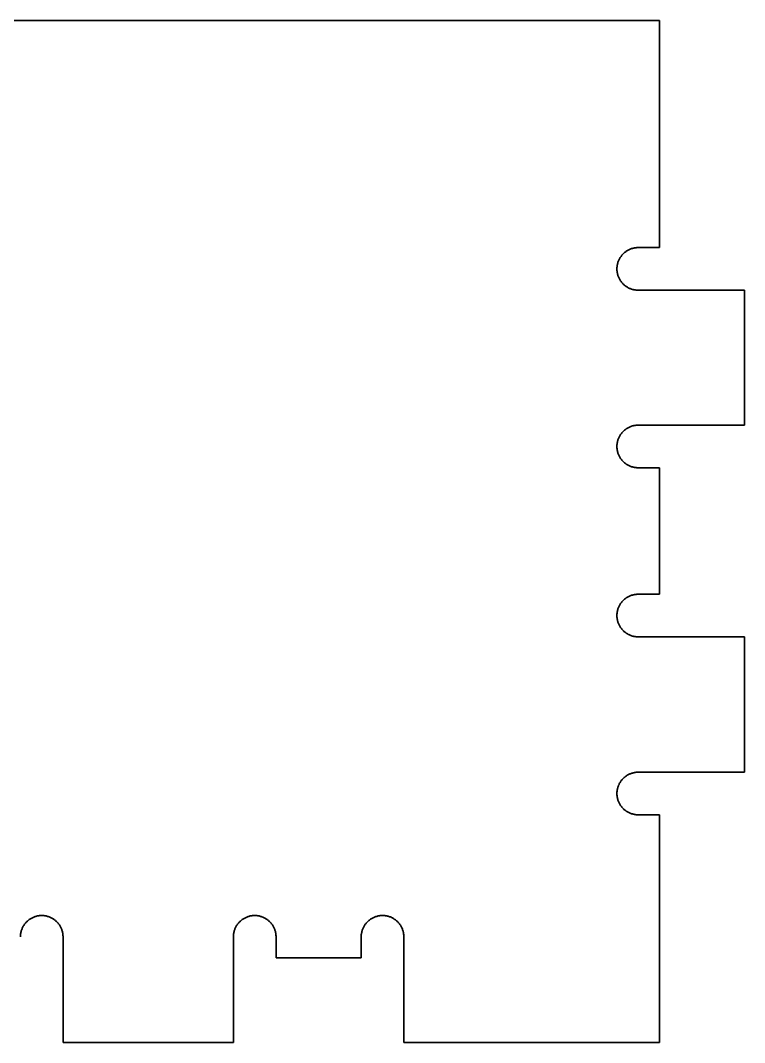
# Model space of a CAD drawing. Header units: millimetres. Extents: x -39.9 to 52, y -17.1 to 47.
# Drawn here: x -13.77 to 3.23, y -17.07 to 6.93 of the extents above; entities that cross this region are included whole.
import ezdxf

# ---------------------------------------------------------------- set-up
doc = ezdxf.new("R2010")
doc.units = ezdxf.units.MM
doc.layers.add('Outline', color=7, linetype='Continuous', true_color=0xffffff)

msp = doc.modelspace()

# ---------------------------------------------------------------- linework, layer by layer
at = {"layer": 'Outline', "color": 18, "lineweight": 35, "true_color": 0x000000}
for p, q in [((1.232, 6.929), (-30.768, 6.929)), ((1.232, 1.595), (1.232, 6.929)), ((0.364, 1.429), (0.376, 1.442)), ((0.376, 1.442), (0.388, 1.454)), ((0.388, 1.454), (0.401, 1.466)), ((0.401, 1.466), (0.414, 1.478)), ((0.414, 1.478), (0.427, 1.489)), ((0.427, 1.489), (0.441, 1.499)), ((0.441, 1.499), (0.456, 1.509)), ((0.456, 1.509), (0.47, 1.519)), ((0.47, 1.519), (0.485, 1.528)), ((0.485, 1.528), (0.5, 1.536)), ((0.5, 1.536), (0.516, 1.544)), ((0.516, 1.544), (0.532, 1.552)), ((0.532, 1.552), (0.548, 1.558)), ((0.548, 1.558), (0.564, 1.565)), ((0.564, 1.565), (0.581, 1.57)), ((0.581, 1.57), (0.597, 1.575)), ((0.597, 1.575), (0.614, 1.58)), ((0.614, 1.58), (0.631, 1.584)), ((0.631, 1.584), (0.648, 1.587)), ((0.648, 1.587), (0.665, 1.59)), ((0.665, 1.59), (0.683, 1.592)), ((0.683, 1.592), (0.7, 1.594)), ((0.7, 1.594), (0.718, 1.595)), ((0.718, 1.595), (0.735, 1.595)), ((0.735, 1.595), (0.736, 1.595)), ((0.736, 1.595), (1.232, 1.595)), ((0.246, 1.199), (0.25, 1.216)), ((0.25, 1.216), (0.255, 1.233)), ((0.255, 1.233), (0.26, 1.249)), ((0.26, 1.249), (0.265, 1.266)), ((0.265, 1.266), (0.272, 1.282)), ((0.272, 1.282), (0.278, 1.298)), ((0.278, 1.298), (0.286, 1.314)), ((0.286, 1.314), (0.294, 1.33)), ((0.294, 1.33), (0.302, 1.345)), ((0.302, 1.345), (0.311, 1.36)), ((0.311, 1.36), (0.321, 1.374)), ((0.321, 1.374), (0.331, 1.389)), ((0.331, 1.389), (0.341, 1.403)), ((0.341, 1.403), (0.352, 1.416)), ((0.352, 1.416), (0.364, 1.429)), ((0.235, 1.112), (0.236, 1.13)), ((0.235, 1.095), (0.235, 1.112)), ((0.235, 1.078), (0.235, 1.095)), ((0.236, 1.06), (0.235, 1.078)), ((0.236, 1.13), (0.238, 1.147)), ((0.238, 1.043), (0.236, 1.06)), ((0.238, 1.147), (0.24, 1.165)), ((0.24, 1.025), (0.238, 1.043)), ((0.24, 1.165), (0.243, 1.182)), ((0.243, 1.008), (0.24, 1.025)), ((0.243, 1.182), (0.246, 1.199)), ((0.246, 0.991), (0.243, 1.008)), ((0.25, 0.974), (0.246, 0.991)), ((0.255, 0.957), (0.25, 0.974)), ((0.26, 0.94), (0.255, 0.957)), ((0.265, 0.924), (0.26, 0.94)), ((0.272, 0.908), (0.265, 0.924)), ((0.278, 0.892), (0.272, 0.908)), ((0.286, 0.876), (0.278, 0.892)), ((0.294, 0.86), (0.286, 0.876)), ((0.302, 0.845), (0.294, 0.86)), ((0.311, 0.83), (0.302, 0.845)), ((0.321, 0.815), (0.311, 0.83)), ((0.331, 0.801), (0.321, 0.815)), ((0.341, 0.787), (0.331, 0.801)), ((0.352, 0.774), (0.341, 0.787)), ((0.364, 0.76), (0.352, 0.774)), ((0.375, 0.748), (0.364, 0.76)), ((0.388, 0.735), (0.375, 0.748)), ((0.401, 0.723), (0.388, 0.735)), ((0.414, 0.712), (0.401, 0.723)), ((0.427, 0.701), (0.414, 0.712)), ((0.441, 0.69), (0.427, 0.701)), ((0.455, 0.68), (0.441, 0.69)), ((0.47, 0.671), (0.455, 0.68)), ((0.485, 0.662), (0.47, 0.671)), ((0.5, 0.653), (0.485, 0.662)), ((0.516, 0.645), (0.5, 0.653)), ((0.532, 0.638), (0.516, 0.645)), ((0.548, 0.631), (0.532, 0.638)), ((0.564, 0.625), (0.548, 0.631)), ((0.581, 0.619), (0.564, 0.625)), ((0.597, 0.614), (0.581, 0.619)), ((0.614, 0.61), (0.597, 0.614)), ((0.631, 0.606), (0.614, 0.61)), ((0.648, 0.602), (0.631, 0.606)), ((0.665, 0.6), (0.648, 0.602)), ((0.683, 0.598), (0.665, 0.6)), ((0.7, 0.596), (0.683, 0.598)), ((0.718, 0.595), (0.7, 0.596)), ((0.735, 0.595), (0.718, 0.595)), ((1.235, 0.595), (0.735, 0.595)), ((3.231, 0.595), (1.235, 0.595)), ((1.235, 0.595), (1.235, 0.595)), ((3.231, -2.575), (3.231, 0.595)), ((0.485, -2.642), (0.5, -2.634)), ((0.5, -2.634), (0.516, -2.626)), ((0.516, -2.626), (0.532, -2.618)), ((0.532, -2.618), (0.548, -2.612)), ((0.548, -2.612), (0.564, -2.605)), ((0.564, -2.605), (0.581, -2.6)), ((0.581, -2.6), (0.597, -2.594)), ((0.597, -2.594), (0.614, -2.59)), ((0.614, -2.59), (0.631, -2.586)), ((0.631, -2.586), (0.648, -2.583)), ((0.648, -2.583), (0.665, -2.58)), ((0.665, -2.58), (0.683, -2.578)), ((0.683, -2.578), (0.7, -2.576)), ((0.7, -2.576), (0.718, -2.575)), ((0.718, -2.575), (0.735, -2.575)), ((0.735, -2.575), (1.232, -2.575)), ((1.232, -2.575), (3.231, -2.575)), ((0.272, -2.888), (0.278, -2.872)), ((0.278, -2.872), (0.286, -2.856)), ((0.286, -2.856), (0.294, -2.84)), ((0.294, -2.84), (0.302, -2.825)), ((0.302, -2.825), (0.311, -2.81)), ((0.311, -2.81), (0.321, -2.796)), ((0.321, -2.796), (0.331, -2.781)), ((0.331, -2.781), (0.341, -2.767)), ((0.341, -2.767), (0.352, -2.754)), ((0.352, -2.754), (0.364, -2.741)), ((0.364, -2.741), (0.375, -2.728)), ((0.375, -2.728), (0.388, -2.716)), ((0.388, -2.716), (0.401, -2.704)), ((0.401, -2.704), (0.414, -2.692)), ((0.414, -2.692), (0.427, -2.681)), ((0.427, -2.681), (0.441, -2.671)), ((0.441, -2.671), (0.455, -2.661)), ((0.455, -2.661), (0.47, -2.651)), ((0.47, -2.651), (0.485, -2.642)), ((0.235, -3.058), (0.236, -3.04)), ((0.235, -3.075), (0.235, -3.058)), ((0.235, -3.093), (0.235, -3.075)), ((0.236, -3.11), (0.235, -3.093)), ((0.236, -3.04), (0.238, -3.023)), ((0.238, -3.127), (0.236, -3.11)), ((0.238, -3.023), (0.24, -3.006)), ((0.24, -3.006), (0.243, -2.988)), ((0.243, -2.988), (0.246, -2.971)), ((0.246, -2.971), (0.25, -2.954)), ((0.25, -2.954), (0.255, -2.937)), ((0.255, -2.937), (0.26, -2.921)), ((0.26, -2.921), (0.265, -2.904)), ((0.265, -2.904), (0.272, -2.888)), ((0.24, -3.145), (0.238, -3.127)), ((0.243, -3.162), (0.24, -3.145)), ((0.246, -3.179), (0.243, -3.162)), ((0.25, -3.196), (0.246, -3.179)), ((0.255, -3.213), (0.25, -3.196)), ((0.26, -3.23), (0.255, -3.213)), ((0.265, -3.246), (0.26, -3.23)), ((0.272, -3.262), (0.265, -3.246)), ((0.278, -3.279), (0.272, -3.262)), ((0.286, -3.294), (0.278, -3.279)), ((0.294, -3.31), (0.286, -3.294)), ((0.302, -3.325), (0.294, -3.31)), ((0.311, -3.34), (0.302, -3.325)), ((0.321, -3.355), (0.311, -3.34)), ((0.331, -3.369), (0.321, -3.355)), ((0.341, -3.383), (0.331, -3.369)), ((0.352, -3.397), (0.341, -3.383)), ((0.364, -3.41), (0.352, -3.397)), ((0.375, -3.422), (0.364, -3.41)), ((0.388, -3.435), (0.375, -3.422)), ((0.401, -3.447), (0.388, -3.435)), ((0.414, -3.458), (0.401, -3.447)), ((0.427, -3.469), (0.414, -3.458)), ((0.441, -3.48), (0.427, -3.469)), ((0.456, -3.49), (0.441, -3.48)), ((0.47, -3.499), (0.456, -3.49)), ((0.485, -3.508), (0.47, -3.499)), ((0.5, -3.517), (0.485, -3.508)), ((0.516, -3.525), (0.5, -3.517)), ((0.532, -3.532), (0.516, -3.525)), ((0.548, -3.539), (0.532, -3.532)), ((0.564, -3.545), (0.548, -3.539)), ((0.581, -3.551), (0.564, -3.545)), ((0.597, -3.556), (0.581, -3.551)), ((0.614, -3.56), (0.597, -3.556)), ((0.631, -3.564), (0.614, -3.56)), ((0.648, -3.568), (0.631, -3.564)), ((0.665, -3.57), (0.648, -3.568)), ((0.683, -3.572), (0.665, -3.57)), ((0.7, -3.574), (0.683, -3.572)), ((0.718, -3.575), (0.7, -3.574)), ((0.735, -3.575), (0.718, -3.575)), ((1.232, -3.575), (0.735, -3.575)), ((1.232, -6.544), (1.232, -3.575)), ((0.352, -6.723), (0.364, -6.71)), ((0.364, -6.71), (0.375, -6.697)), ((0.375, -6.697), (0.388, -6.684)), ((0.388, -6.684), (0.401, -6.673)), ((0.401, -6.673), (0.414, -6.661)), ((0.414, -6.661), (0.427, -6.65)), ((0.427, -6.65), (0.441, -6.64)), ((0.441, -6.64), (0.455, -6.63)), ((0.455, -6.63), (0.47, -6.62)), ((0.47, -6.62), (0.485, -6.611)), ((0.485, -6.611), (0.5, -6.603)), ((0.5, -6.603), (0.516, -6.595)), ((0.516, -6.595), (0.532, -6.587)), ((0.532, -6.587), (0.548, -6.58)), ((0.548, -6.58), (0.564, -6.574)), ((0.564, -6.574), (0.581, -6.568)), ((0.581, -6.568), (0.597, -6.563)), ((0.597, -6.563), (0.614, -6.559)), ((0.614, -6.559), (0.631, -6.555)), ((0.631, -6.555), (0.648, -6.552)), ((0.648, -6.552), (0.665, -6.549)), ((0.665, -6.549), (0.683, -6.547)), ((0.683, -6.547), (0.7, -6.545)), ((0.7, -6.545), (0.718, -6.544)), ((0.718, -6.544), (0.735, -6.544)), ((0.735, -6.544), (0.736, -6.544)), ((0.736, -6.544), (1.232, -6.544)), ((0.24, -6.975), (0.243, -6.957)), ((0.243, -6.957), (0.246, -6.94)), ((0.246, -6.94), (0.25, -6.923)), ((0.25, -6.923), (0.255, -6.906)), ((0.255, -6.906), (0.26, -6.89)), ((0.26, -6.89), (0.265, -6.873)), ((0.265, -6.873), (0.272, -6.857)), ((0.272, -6.857), (0.278, -6.841)), ((0.278, -6.841), (0.286, -6.825)), ((0.286, -6.825), (0.294, -6.809)), ((0.294, -6.809), (0.302, -6.794)), ((0.302, -6.794), (0.311, -6.779)), ((0.311, -6.779), (0.321, -6.765)), ((0.321, -6.765), (0.331, -6.75)), ((0.331, -6.75), (0.341, -6.736)), ((0.341, -6.736), (0.352, -6.723)), ((0.235, -7.027), (0.236, -7.009)), ((0.235, -7.044), (0.235, -7.027)), ((0.235, -7.062), (0.235, -7.044)), ((0.236, -7.079), (0.235, -7.062)), ((0.236, -7.009), (0.238, -6.992)), ((0.238, -7.096), (0.236, -7.079)), ((0.238, -6.992), (0.24, -6.975)), ((0.24, -7.114), (0.238, -7.096)), ((0.243, -7.131), (0.24, -7.114)), ((0.246, -7.148), (0.243, -7.131)), ((0.25, -7.165), (0.246, -7.148)), ((0.255, -7.182), (0.25, -7.165)), ((0.26, -7.199), (0.255, -7.182)), ((0.265, -7.215), (0.26, -7.199)), ((0.272, -7.231), (0.265, -7.215)), ((0.278, -7.247), (0.272, -7.231)), ((0.286, -7.263), (0.278, -7.247)), ((0.294, -7.279), (0.286, -7.263)), ((0.302, -7.294), (0.294, -7.279)), ((0.311, -7.309), (0.302, -7.294)), ((0.321, -7.324), (0.311, -7.309)), ((0.331, -7.338), (0.321, -7.324)), ((0.341, -7.352), (0.331, -7.338)), ((0.352, -7.365), (0.341, -7.352)), ((0.364, -7.379), (0.352, -7.365)), ((0.375, -7.391), (0.364, -7.379)), ((0.388, -7.404), (0.375, -7.391)), ((0.401, -7.416), (0.388, -7.404)), ((0.414, -7.427), (0.401, -7.416)), ((0.427, -7.438), (0.414, -7.427)), ((0.441, -7.449), (0.427, -7.438)), ((0.456, -7.459), (0.441, -7.449)), ((0.47, -7.468), (0.456, -7.459)), ((0.485, -7.477), (0.47, -7.468)), ((0.5, -7.486), (0.485, -7.477)), ((0.516, -7.493), (0.5, -7.486)), ((0.532, -7.501), (0.516, -7.493)), ((0.548, -7.508), (0.532, -7.501)), ((0.564, -7.514), (0.548, -7.508)), ((0.581, -7.52), (0.564, -7.514)), ((0.597, -7.525), (0.581, -7.52)), ((0.614, -7.529), (0.597, -7.525)), ((0.631, -7.533), (0.614, -7.529)), ((0.648, -7.536), (0.631, -7.533)), ((0.665, -7.539), (0.648, -7.536)), ((0.683, -7.541), (0.665, -7.539)), ((0.7, -7.543), (0.683, -7.541)), ((0.718, -7.544), (0.7, -7.543)), ((0.735, -7.544), (0.718, -7.544)), ((1.235, -7.544), (0.735, -7.544)), ((3.231, -7.544), (1.235, -7.544)), ((3.231, -10.724), (3.231, -7.544)), ((0.461, -10.805), (0.475, -10.796)), ((0.475, -10.796), (0.49, -10.788)), ((0.49, -10.788), (0.505, -10.78)), ((0.505, -10.78), (0.52, -10.772)), ((0.52, -10.772), (0.536, -10.765)), ((0.536, -10.765), (0.552, -10.758)), ((0.552, -10.758), (0.568, -10.752)), ((0.568, -10.752), (0.584, -10.747)), ((0.584, -10.747), (0.6, -10.742)), ((0.6, -10.742), (0.617, -10.738)), ((0.617, -10.738), (0.633, -10.734)), ((0.633, -10.734), (0.65, -10.731)), ((0.65, -10.731), (0.667, -10.728)), ((0.667, -10.728), (0.684, -10.726)), ((0.684, -10.726), (0.701, -10.725)), ((0.701, -10.725), (0.718, -10.724)), ((0.718, -10.724), (0.735, -10.724)), ((0.735, -10.724), (1.235, -10.724)), ((1.235, -10.724), (3.231, -10.724)), ((0.27, -11.04), (0.276, -11.024)), ((0.276, -11.024), (0.284, -11.009)), ((0.284, -11.009), (0.291, -10.993)), ((0.291, -10.993), (0.299, -10.978)), ((0.299, -10.978), (0.308, -10.964)), ((0.308, -10.964), (0.317, -10.949)), ((0.317, -10.949), (0.327, -10.935)), ((0.327, -10.935), (0.337, -10.921)), ((0.337, -10.921), (0.347, -10.908)), ((0.347, -10.908), (0.358, -10.895)), ((0.358, -10.895), (0.37, -10.882)), ((0.37, -10.882), (0.382, -10.87)), ((0.382, -10.87), (0.394, -10.858)), ((0.394, -10.858), (0.406, -10.847)), ((0.406, -10.847), (0.42, -10.836)), ((0.42, -10.836), (0.433, -10.825)), ((0.433, -10.825), (0.447, -10.815)), ((0.447, -10.815), (0.461, -10.805)), ((0.235, -11.206), (0.236, -11.189)), ((0.235, -11.223), (0.235, -11.206)), ((0.235, -11.241), (0.235, -11.223)), ((0.236, -11.258), (0.235, -11.241)), ((0.236, -11.189), (0.238, -11.172)), ((0.238, -11.276), (0.236, -11.258)), ((0.238, -11.172), (0.24, -11.155)), ((0.24, -11.293), (0.238, -11.276)), ((0.24, -11.155), (0.242, -11.139)), ((0.242, -11.139), (0.246, -11.122)), ((0.246, -11.122), (0.249, -11.105)), ((0.249, -11.105), (0.254, -11.089)), ((0.254, -11.089), (0.259, -11.072)), ((0.259, -11.072), (0.264, -11.056)), ((0.264, -11.056), (0.27, -11.04)), ((0.243, -11.31), (0.24, -11.293)), ((0.246, -11.327), (0.243, -11.31)), ((0.25, -11.344), (0.246, -11.327)), ((0.255, -11.361), (0.25, -11.344)), ((0.26, -11.378), (0.255, -11.361)), ((0.265, -11.394), (0.26, -11.378)), ((0.272, -11.411), (0.265, -11.394)), ((0.278, -11.427), (0.272, -11.411)), ((0.286, -11.443), (0.278, -11.427)), ((0.294, -11.458), (0.286, -11.443)), ((0.302, -11.473), (0.294, -11.458)), ((0.311, -11.488), (0.302, -11.473)), ((0.321, -11.503), (0.311, -11.488)), ((0.331, -11.517), (0.321, -11.503)), ((0.341, -11.531), (0.331, -11.517)), ((0.352, -11.545), (0.341, -11.531)), ((0.364, -11.558), (0.352, -11.545)), ((0.375, -11.571), (0.364, -11.558)), ((0.388, -11.583), (0.375, -11.571)), ((0.401, -11.595), (0.388, -11.583)), ((0.414, -11.606), (0.401, -11.595)), ((0.427, -11.617), (0.414, -11.606)), ((0.441, -11.628), (0.427, -11.617)), ((0.456, -11.638), (0.441, -11.628)), ((0.47, -11.647), (0.456, -11.638)), ((0.485, -11.656), (0.47, -11.647)), ((0.5, -11.665), (0.485, -11.656)), ((0.516, -11.673), (0.5, -11.665)), ((0.532, -11.68), (0.516, -11.673)), ((0.548, -11.687), (0.532, -11.68)), ((0.564, -11.693), (0.548, -11.687)), ((0.581, -11.699), (0.564, -11.693)), ((0.597, -11.704), (0.581, -11.699)), ((0.614, -11.709), (0.597, -11.704)), ((0.631, -11.712), (0.614, -11.709)), ((0.648, -11.716), (0.631, -11.712)), ((0.665, -11.719), (0.648, -11.716)), ((0.683, -11.721), (0.665, -11.719)), ((0.7, -11.722), (0.683, -11.721)), ((0.718, -11.723), (0.7, -11.722)), ((0.735, -11.723), (0.718, -11.723)), ((1.232, -11.723), (0.735, -11.723)), ((1.232, -17.071), (1.232, -11.723)), ((-13.532, -14.164), (-13.517, -14.155)), ((-13.517, -14.155), (-13.502, -14.147)), ((-13.502, -14.147), (-13.487, -14.139)), ((-13.487, -14.139), (-13.471, -14.132)), ((-13.471, -14.132), (-13.455, -14.125)), ((-13.455, -14.125), (-13.438, -14.119)), ((-13.438, -14.119), (-13.422, -14.113)), ((-13.422, -14.113), (-13.405, -14.108)), ((-13.405, -14.108), (-13.388, -14.103)), ((-13.388, -14.103), (-13.371, -14.099)), ((-13.371, -14.099), (-13.354, -14.096)), ((-13.354, -14.096), (-13.337, -14.093)), ((-13.337, -14.093), (-13.32, -14.091)), ((-13.32, -14.091), (-13.302, -14.09)), ((-13.302, -14.09), (-13.285, -14.089)), ((-13.285, -14.089), (-13.267, -14.088)), ((-13.267, -14.088), (-13.25, -14.089)), ((-13.25, -14.089), (-13.233, -14.09)), ((-13.233, -14.09), (-13.215, -14.091)), ((-13.215, -14.091), (-13.198, -14.093)), ((-13.198, -14.093), (-13.181, -14.096)), ((-13.181, -14.096), (-13.163, -14.099)), ((-13.163, -14.099), (-13.146, -14.103)), ((-13.146, -14.103), (-13.13, -14.108)), ((-13.13, -14.108), (-13.113, -14.113)), ((-13.113, -14.113), (-13.096, -14.119)), ((-13.096, -14.119), (-13.08, -14.125)), ((-13.08, -14.125), (-13.064, -14.132)), ((-13.064, -14.132), (-13.048, -14.139)), ((-13.048, -14.139), (-13.033, -14.147)), ((-13.033, -14.147), (-13.017, -14.156)), ((-13.017, -14.156), (-13.002, -14.165)), ((-8.532, -14.164), (-8.517, -14.155)), ((-8.517, -14.155), (-8.502, -14.147)), ((-8.502, -14.147), (-8.487, -14.139)), ((-8.487, -14.139), (-8.471, -14.132)), ((-8.471, -14.132), (-8.455, -14.125)), ((-8.455, -14.125), (-8.438, -14.119)), ((-8.438, -14.119), (-8.422, -14.113)), ((-8.422, -14.113), (-8.405, -14.108)), ((-8.405, -14.108), (-8.388, -14.103)), ((-8.388, -14.103), (-8.371, -14.099)), ((-8.371, -14.099), (-8.354, -14.096)), ((-8.354, -14.096), (-8.337, -14.093)), ((-8.337, -14.093), (-8.32, -14.091)), ((-8.32, -14.091), (-8.302, -14.09)), ((-8.302, -14.09), (-8.285, -14.089)), ((-8.285, -14.089), (-8.267, -14.088)), ((-8.267, -14.088), (-8.25, -14.089)), ((-8.25, -14.089), (-8.233, -14.09)), ((-8.233, -14.09), (-8.215, -14.091)), ((-8.215, -14.091), (-8.198, -14.093)), ((-8.198, -14.093), (-8.181, -14.096)), ((-8.181, -14.096), (-8.164, -14.099)), ((-8.164, -14.099), (-8.147, -14.103)), ((-8.147, -14.103), (-8.13, -14.108)), ((-8.13, -14.108), (-8.113, -14.113)), ((-8.113, -14.113), (-8.097, -14.119)), ((-8.097, -14.119), (-8.08, -14.125)), ((-8.08, -14.125), (-8.064, -14.132)), ((-8.064, -14.132), (-8.048, -14.139)), ((-8.048, -14.139), (-8.033, -14.147)), ((-8.033, -14.147), (-8.018, -14.155)), ((-8.018, -14.155), (-8.003, -14.164)), ((-5.532, -14.164), (-5.517, -14.155)), ((-5.517, -14.155), (-5.502, -14.147)), ((-5.502, -14.147), (-5.487, -14.139)), ((-5.487, -14.139), (-5.471, -14.132)), ((-5.471, -14.132), (-5.455, -14.125)), ((-5.455, -14.125), (-5.438, -14.119)), ((-5.438, -14.119), (-5.422, -14.113)), ((-5.422, -14.113), (-5.405, -14.108)), ((-5.405, -14.108), (-5.388, -14.103)), ((-5.388, -14.103), (-5.371, -14.099)), ((-5.371, -14.099), (-5.354, -14.096)), ((-5.354, -14.096), (-5.337, -14.093)), ((-5.337, -14.093), (-5.32, -14.091)), ((-5.32, -14.091), (-5.302, -14.09)), ((-5.302, -14.09), (-5.285, -14.089)), ((-5.285, -14.089), (-5.267, -14.088)), ((-5.267, -14.088), (-5.25, -14.089)), ((-5.25, -14.089), (-5.233, -14.09)), ((-5.233, -14.09), (-5.216, -14.091)), ((-5.216, -14.091), (-5.199, -14.093)), ((-5.199, -14.093), (-5.182, -14.096)), ((-5.182, -14.096), (-5.166, -14.099)), ((-5.166, -14.099), (-5.149, -14.103)), ((-5.149, -14.103), (-5.133, -14.107)), ((-5.133, -14.107), (-5.116, -14.112)), ((-5.116, -14.112), (-5.1, -14.117)), ((-5.1, -14.117), (-5.084, -14.123)), ((-5.084, -14.123), (-5.068, -14.13)), ((-5.068, -14.13), (-5.053, -14.137)), ((-5.053, -14.137), (-5.037, -14.145)), ((-5.037, -14.145), (-5.022, -14.153)), ((-5.022, -14.153), (-5.008, -14.161)), ((-13.731, -14.401), (-13.724, -14.385)), ((-13.724, -14.385), (-13.717, -14.369)), ((-13.717, -14.369), (-13.709, -14.354)), ((-13.709, -14.354), (-13.7, -14.338)), ((-13.7, -14.338), (-13.691, -14.323)), ((-13.691, -14.323), (-13.682, -14.309)), ((-13.682, -14.309), (-13.672, -14.295)), ((-13.672, -14.295), (-13.661, -14.281)), ((-13.661, -14.281), (-13.65, -14.267)), ((-13.65, -14.267), (-13.639, -14.254)), ((-13.639, -14.254), (-13.627, -14.241)), ((-13.627, -14.241), (-13.615, -14.229)), ((-13.615, -14.229), (-13.602, -14.217)), ((-13.602, -14.217), (-13.589, -14.205)), ((-13.589, -14.205), (-13.575, -14.194)), ((-13.575, -14.194), (-13.561, -14.184)), ((-13.561, -14.184), (-13.547, -14.174)), ((-13.547, -14.174), (-13.532, -14.164)), ((-13.002, -14.165), (-12.988, -14.174)), ((-12.988, -14.174), (-12.974, -14.184)), ((-12.974, -14.184), (-12.96, -14.195)), ((-12.96, -14.195), (-12.946, -14.206)), ((-12.946, -14.206), (-12.933, -14.217)), ((-12.933, -14.217), (-12.92, -14.229)), ((-12.92, -14.229), (-12.908, -14.241)), ((-12.908, -14.241), (-12.896, -14.254)), ((-12.896, -14.254), (-12.884, -14.267)), ((-12.884, -14.267), (-12.873, -14.281)), ((-12.873, -14.281), (-12.863, -14.295)), ((-12.863, -14.295), (-12.853, -14.309)), ((-12.853, -14.309), (-12.843, -14.324)), ((-12.843, -14.324), (-12.834, -14.339)), ((-12.834, -14.339), (-12.826, -14.354)), ((-12.826, -14.354), (-12.818, -14.369)), ((-12.818, -14.369), (-12.811, -14.385)), ((-12.811, -14.385), (-12.804, -14.401)), ((-8.731, -14.401), (-8.724, -14.385)), ((-8.724, -14.385), (-8.717, -14.369)), ((-8.717, -14.369), (-8.709, -14.354)), ((-8.709, -14.354), (-8.701, -14.338)), ((-8.701, -14.338), (-8.692, -14.323)), ((-8.692, -14.323), (-8.682, -14.309)), ((-8.682, -14.309), (-8.672, -14.295)), ((-8.672, -14.295), (-8.661, -14.281)), ((-8.661, -14.281), (-8.65, -14.267)), ((-8.65, -14.267), (-8.639, -14.254)), ((-8.639, -14.254), (-8.627, -14.241)), ((-8.627, -14.241), (-8.615, -14.229)), ((-8.615, -14.229), (-8.602, -14.217)), ((-8.602, -14.217), (-8.589, -14.205)), ((-8.589, -14.205), (-8.575, -14.194)), ((-8.575, -14.194), (-8.561, -14.184)), ((-8.561, -14.184), (-8.547, -14.174)), ((-8.547, -14.174), (-8.532, -14.164)), ((-8.003, -14.164), (-7.988, -14.174)), ((-7.988, -14.174), (-7.974, -14.184)), ((-7.974, -14.184), (-7.96, -14.194)), ((-7.96, -14.194), (-7.946, -14.205)), ((-7.946, -14.205), (-7.933, -14.217)), ((-7.933, -14.217), (-7.92, -14.229)), ((-7.92, -14.229), (-7.908, -14.241)), ((-7.908, -14.241), (-7.896, -14.254)), ((-7.896, -14.254), (-7.885, -14.267)), ((-7.885, -14.267), (-7.874, -14.281)), ((-7.874, -14.281), (-7.863, -14.295)), ((-7.863, -14.295), (-7.853, -14.309)), ((-7.853, -14.309), (-7.844, -14.323)), ((-7.844, -14.323), (-7.835, -14.338)), ((-7.835, -14.338), (-7.826, -14.354)), ((-7.826, -14.354), (-7.818, -14.369)), ((-7.818, -14.369), (-7.811, -14.385)), ((-7.811, -14.385), (-7.804, -14.401)), ((-5.731, -14.401), (-5.724, -14.385)), ((-5.724, -14.385), (-5.717, -14.369)), ((-5.717, -14.369), (-5.709, -14.354)), ((-5.709, -14.354), (-5.7, -14.338)), ((-5.7, -14.338), (-5.691, -14.323)), ((-5.691, -14.323), (-5.682, -14.309)), ((-5.682, -14.309), (-5.672, -14.295)), ((-5.672, -14.295), (-5.661, -14.281)), ((-5.661, -14.281), (-5.65, -14.267)), ((-5.65, -14.267), (-5.639, -14.254)), ((-5.639, -14.254), (-5.627, -14.241)), ((-5.627, -14.241), (-5.615, -14.229)), ((-5.615, -14.229), (-5.602, -14.217)), ((-5.602, -14.217), (-5.589, -14.205)), ((-5.589, -14.205), (-5.575, -14.194)), ((-5.575, -14.194), (-5.561, -14.184)), ((-5.561, -14.184), (-5.547, -14.174)), ((-5.547, -14.174), (-5.532, -14.164)), ((-5.008, -14.161), (-4.993, -14.17)), ((-4.993, -14.17), (-4.979, -14.18)), ((-4.979, -14.18), (-4.965, -14.19)), ((-4.965, -14.19), (-4.952, -14.201)), ((-4.952, -14.201), (-4.939, -14.212)), ((-4.939, -14.212), (-4.926, -14.223)), ((-4.926, -14.223), (-4.914, -14.235)), ((-4.914, -14.235), (-4.902, -14.247)), ((-4.902, -14.247), (-4.891, -14.26)), ((-4.891, -14.26), (-4.88, -14.273)), ((-4.88, -14.273), (-4.869, -14.286)), ((-4.869, -14.286), (-4.859, -14.3)), ((-4.859, -14.3), (-4.849, -14.314)), ((-4.849, -14.314), (-4.84, -14.329)), ((-4.84, -14.329), (-4.832, -14.344)), ((-4.832, -14.344), (-4.824, -14.359)), ((-4.824, -14.359), (-4.816, -14.374)), ((-4.816, -14.374), (-4.809, -14.389)), ((-4.809, -14.389), (-4.802, -14.405)), ((-13.768, -14.588), (-13.767, -14.571)), ((-13.767, -14.571), (-13.766, -14.553)), ((-13.766, -14.553), (-13.765, -14.536)), ((-13.765, -14.536), (-13.763, -14.519)), ((-13.763, -14.519), (-13.76, -14.502)), ((-13.76, -14.502), (-13.757, -14.484)), ((-13.757, -14.484), (-13.753, -14.467)), ((-13.753, -14.467), (-13.748, -14.451)), ((-13.748, -14.451), (-13.743, -14.434)), ((-13.743, -14.434), (-13.737, -14.417)), ((-13.737, -14.417), (-13.731, -14.401)), ((-12.804, -14.401), (-12.798, -14.418)), ((-12.798, -14.418), (-12.792, -14.434)), ((-12.792, -14.434), (-12.787, -14.451)), ((-12.787, -14.451), (-12.782, -14.468)), ((-12.782, -14.468), (-12.778, -14.485)), ((-12.778, -14.485), (-12.775, -14.502)), ((-12.775, -14.502), (-12.772, -14.519)), ((-12.772, -14.519), (-12.77, -14.536)), ((-12.77, -14.536), (-12.769, -14.554)), ((-12.769, -14.554), (-12.768, -14.571)), ((-12.768, -14.571), (-12.768, -14.589)), ((-12.768, -14.589), (-12.768, -14.59)), ((-12.768, -14.59), (-12.768, -15.084)), ((-8.768, -14.588), (-8.767, -14.571)), ((-8.768, -15.089), (-8.768, -14.588)), ((-8.767, -14.571), (-8.766, -14.553)), ((-8.766, -14.553), (-8.765, -14.536)), ((-8.765, -14.536), (-8.763, -14.519)), ((-8.763, -14.519), (-8.76, -14.502)), ((-8.76, -14.502), (-8.757, -14.484)), ((-8.757, -14.484), (-8.753, -14.467)), ((-8.753, -14.467), (-8.748, -14.451)), ((-8.748, -14.451), (-8.743, -14.434)), ((-8.743, -14.434), (-8.737, -14.417)), ((-8.737, -14.417), (-8.731, -14.401)), ((-7.804, -14.401), (-7.798, -14.417)), ((-7.798, -14.417), (-7.792, -14.434)), ((-7.792, -14.434), (-7.787, -14.451)), ((-7.787, -14.451), (-7.783, -14.467)), ((-7.783, -14.467), (-7.779, -14.484)), ((-7.779, -14.484), (-7.775, -14.502)), ((-7.775, -14.502), (-7.772, -14.519)), ((-7.772, -14.519), (-7.77, -14.536)), ((-7.77, -14.536), (-7.769, -14.553)), ((-7.769, -14.553), (-7.768, -14.571)), ((-7.768, -14.571), (-7.768, -14.588)), ((-7.768, -14.588), (-7.768, -15.084)), ((-5.768, -15.084), (-5.768, -14.588)), ((-5.768, -14.588), (-5.767, -14.588)), ((-5.767, -14.571), (-5.766, -14.553)), ((-5.767, -14.588), (-5.767, -14.571)), ((-5.766, -14.553), (-5.765, -14.536)), ((-5.765, -14.536), (-5.762, -14.519)), ((-5.762, -14.519), (-5.76, -14.502)), ((-5.76, -14.502), (-5.756, -14.484)), ((-5.756, -14.484), (-5.752, -14.467)), ((-5.752, -14.467), (-5.748, -14.451)), ((-5.748, -14.451), (-5.743, -14.434)), ((-5.743, -14.434), (-5.737, -14.417)), ((-5.737, -14.417), (-5.731, -14.401)), ((-4.802, -14.405), (-4.796, -14.421)), ((-4.796, -14.421), (-4.791, -14.437)), ((-4.791, -14.437), (-4.786, -14.454)), ((-4.786, -14.454), (-4.782, -14.47)), ((-4.782, -14.47), (-4.778, -14.487)), ((-4.778, -14.487), (-4.775, -14.504)), ((-4.775, -14.504), (-4.772, -14.521)), ((-4.772, -14.521), (-4.77, -14.538)), ((-4.77, -14.538), (-4.769, -14.555)), ((-4.769, -14.555), (-4.768, -14.572)), ((-4.768, -14.572), (-4.768, -14.589)), ((-4.768, -14.589), (-4.768, -14.59)), ((-4.768, -14.59), (-4.768, -15.084)), ((-12.768, -15.084), (-12.768, -15.089)), ((-12.768, -15.089), (-12.768, -17.071)), ((-8.767, -15.089), (-8.768, -15.089)), ((-8.767, -17.071), (-8.767, -15.089)), ((-7.768, -15.084), (-5.768, -15.084)), ((-4.768, -15.084), (-4.767, -15.084)), ((-4.767, -15.084), (-4.767, -17.071)), ((-12.768, -17.071), (-8.767, -17.071)), ((-4.767, -17.071), (1.232, -17.071))]:
    msp.add_line(p, q, dxfattribs=at)

doc.saveas('drawing.dxf')
